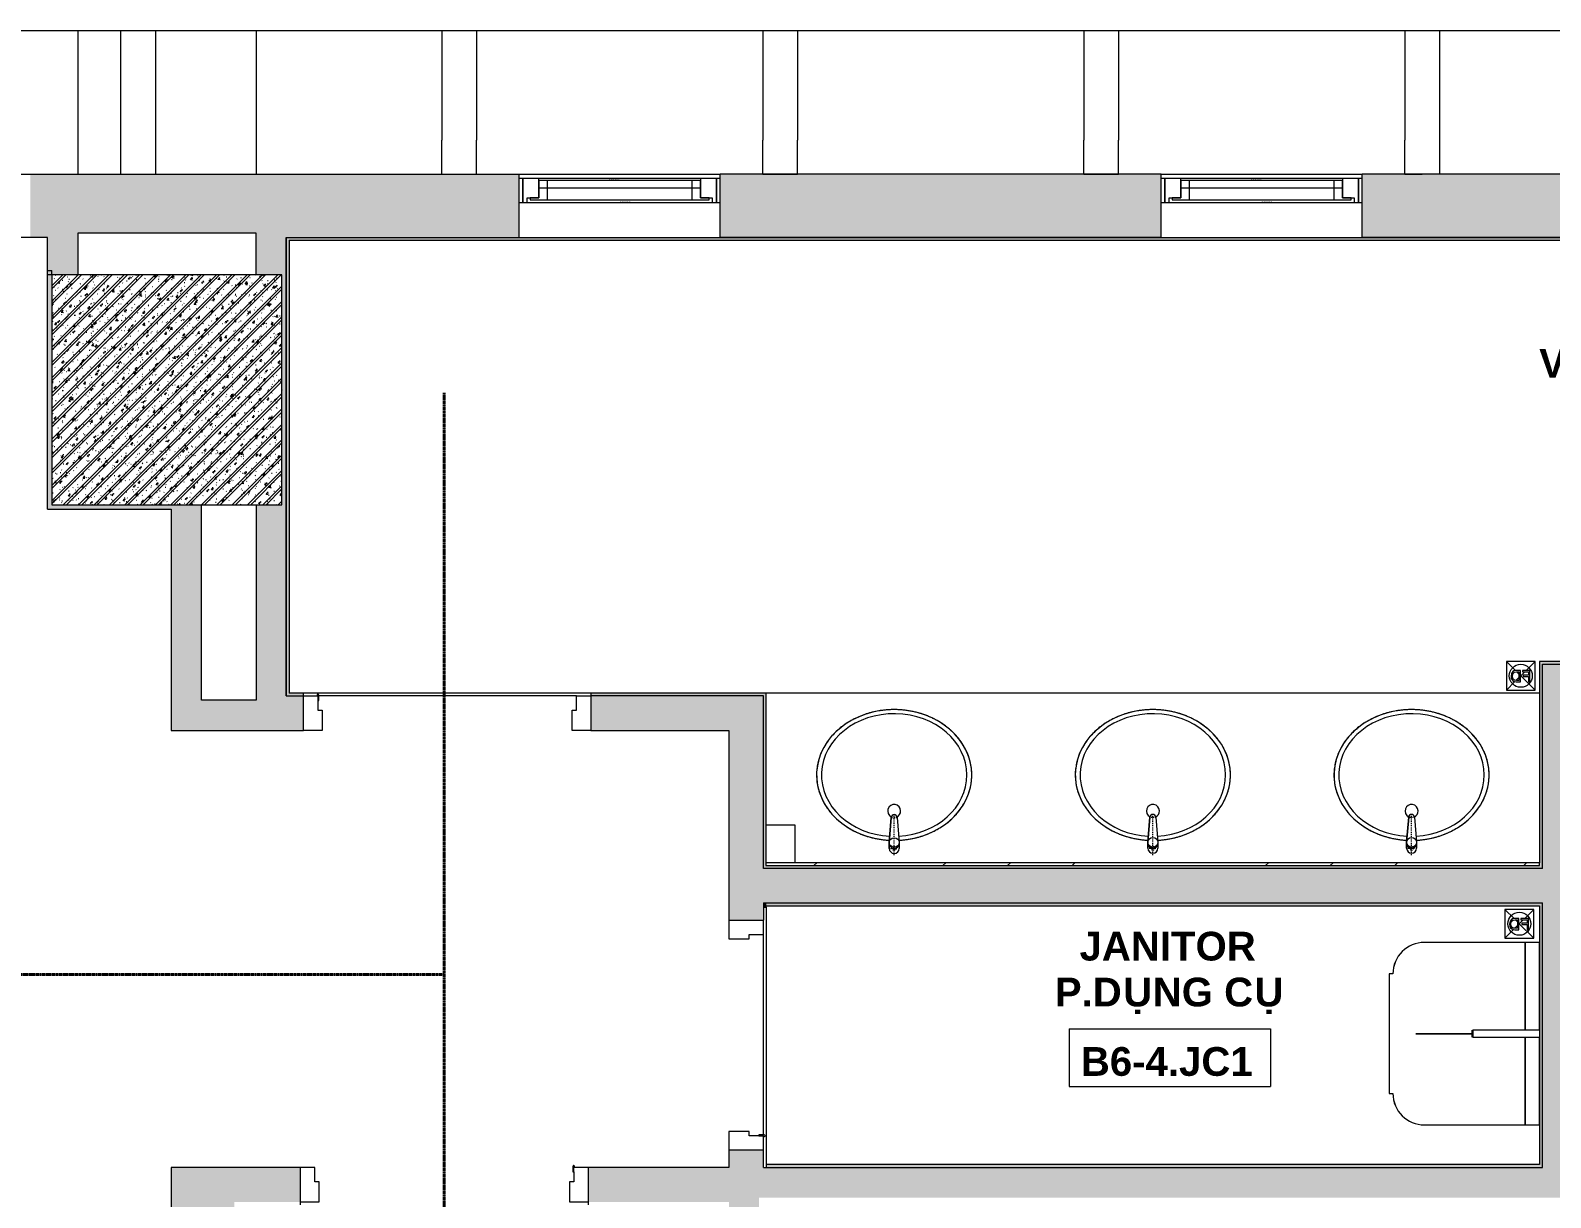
# Model space of a CAD drawing. Header units: millimetres. Extents: x -32790 to 17860, y 16874 to 75497.
# Drawn here: x -3865 to 1424, y 71437 to 75497 of the extents above; entities that cross this region are included whole.
import ezdxf

# ---------------------------------------------------------------- set-up
doc = ezdxf.new("R2010")
doc.units = ezdxf.units.MM
doc.linetypes.add('Dash', pattern=[6.35, 3.175, -3.175])
doc.linetypes.add('dash 1-1', pattern=[2, 1, -1])
for name, color, linetype, lineweight in [('A-AREA-IDEN', 2, 'Continuous', 9), ('A-DETL', 90, 'Continuous', 5), ('A-DOOR', 31, 'Continuous', 5), ('A-DOOR-FRAM', 31, 'Continuous', 5), ('A-FLOR', 192, 'Continuous', 5), ('A-GLAZ', 151, 'Continuous', 5), ('A-GLAZ-CWMG', 51, 'Continuous', 5), ('A-GLAZ-HDLN', 1, 'Dash', 5), ('A-WALL', 113, 'Continuous', 5), ('A-WALL-PATT', 111, 'Continuous', 5), ('P-SANR-FIXT', 6, 'Continuous', 5), ('P-SANR-FIXT-HDLN', 131, 'Dash', 5), ('S-COLS', 52, 'Continuous', 5)]:
    doc.layers.add(name, color=color, linetype=linetype, lineweight=lineweight)
doc.styles.add('Arial_B', font='arialbd.ttf', dxfattribs={"height": 100})
doc.styles.add('Arial_B_1', font='arialbd.ttf', dxfattribs={"height": 100})

# ---------------------------------------------------------------- blocks, each defined once
blk = doc.blocks.new('M_Concrete-Square-Column - C1 - 800 X 800-8344235-4th Traffic Floor Plan - Pedestrian')
at = {"layer": 'S-COLS'}
h = blk.add_hatch(dxfattribs=at)
h.set_pattern_fill('FP_2', color=256, style=0, pattern_type=2)
h.set_pattern_definition([(50, (3389.937, -74247), (63.763904, -5.57885), [6.667, -73.342]), (355, (3389.94, -74247), (-12.334876, 66.869514), [5.334, -58.674]), (100.451, (3395.25, -74247.465), (51.43036, 61.29098), [5.667, -62.332]), (46.184, (3389.94, -74229.22), (94.87722, -14.71484), [10.001, -110.014]), (96.636, (3397.84, -74230.45), (83.09115, 86.5993), [8.5, -93.497]), (351.184, (3389.94, -74229.22), (83.09204, 86.59928), [8.001, -88.011]), (21, (3398.827, -74233.665), (53.064487, -35.792726), [6.668, -73.343]), (326, (3398.83, -74233.665), (21.63066, 64.46546), [5.334, -58.674]), (71.451, (3403.25, -74236.65), (74.69646, 28.672367), [5.667, -62.332]), (37.5, (3389.937, -74247), (1.080413, 29.594271), [1.676, -56.286, 1.676, -57.887, -58.896]), (37.5, (3389.937, -74247), (1.080413, 29.594271), [-117.526, 1.676, -57.22]), (7.5, (3389.937, -74247), (23.386368, 35.063507), [1.676, -32.283, 1.676, -54.953, -22.447]), (7.5, (3389.937, -74247), (23.386368, 35.063507), [-90.589, 1.676, -20.771]), (327.5, (3370.112, -74247), (47.456567, -2.005468), [1.676, -20.549, 1.676, -67.666, -92.011]), (327.5, (3370.112, -74247), (47.456567, -2.005468), [-91.567, 1.676, -90.335]), (317.5, (3361.22, -74247), (51.844948, 8.89904), [1.676, -27.216, 1.676, -44.374, -65.342]), (317.5, (3361.22, -74247), (51.844948, 8.89904), [-74.943, 1.676, -63.665]), (45, (3389.937, -74247), (-26.716616, 26.716616), []), (45, (3389.937, -74236.11), (-26.716616, 26.716616), [])])
h.paths.add_polyline_path([(-400, -400), (400, -400), (400, 400), (-400, 400)])
at = {"layer": 'S-COLS', "lineweight": 15}
for p, q in [((400, 400), (-400, 400)), ((-400, 400), (-400, -400)), ((400, -400), (400, 400)), ((-400, -400), (400, -400))]:
    blk.add_line(p, q, dxfattribs=at)
blk = doc.blocks.new('VGU_CLUSTER_W1B - W2B - W3B - VGU_CLUSTER_W3B-8562587-4th Traffic Floor Plan - Pedestrian')
at = {"layer": 'A-GLAZ', "lineweight": 9}
for p, q in [((-337, 95), (-350, 95)), ((-337, 95), (-337, 12)), ((-281, 95), (-337, 95)), ((-337, 12), (-337, 95)), ((-281, 28), (-281, 95)), ((-281, 88), (-281, 28)), ((-251, 88), (-281, 88)), ((281, 88), (-281, 88)), ((-281, 88), (-281, 63)), ((-281, 63), (281, 63)), ((-251, 21), (-251, 88)), ((281, 88), (251, 88)), ((251, 88), (251, 21)), ((337, 95), (281, 95)), ((281, 95), (281, 28)), ((281, 28), (281, 88)), ((281, 63), (281, 88)), ((337, 12), (337, 95)), ((350, 95), (337, 95)), ((337, 95), (337, 12)), ((-350, 12), (-337, 12)), ((-337, 12), (-322, 12)), ((-322, 12), (-322, 28)), ((-322, 28), (-281, 28)), ((-281, 28), (-311, 28)), ((-311, 28), (-311, 21)), ((-311, 21), (-251, 21)), ((251, 21), (311, 21)), ((311, 28), (281, 28)), ((281, 28), (322, 28)), ((311, 21), (311, 28)), ((322, 28), (322, 12)), ((322, 12), (337, 12)), ((337, 12), (350, 12))]:
    blk.add_line(p, q, dxfattribs=at)
at = {"layer": 'A-GLAZ'}
for p, q in [((281, 95), (-281, 95)), ((-322, 12), (322, 12)), ((-251, 21), (251, 21))]:
    blk.add_line(p, q, dxfattribs=at)
at = {"layer": 'A-GLAZ-HDLN'}
for p, q in [((-36.1, 95), (0, 95)), ((36.1, 95), (0, 95)), ((-36.1, 12), (0, 12)), ((36.1, 12), (0, 12))]:
    blk.add_line(p, q, dxfattribs=at)
blk = doc.blocks.new('LAVABOR COUNTER2 - COUNTER TOP-10127124-4th Traffic Floor Plan - Pedestrian')
at = {"layer": 'P-SANR-FIXT', "color": 7}
blk.add_line((-1345, -600), (1345, -600), dxfattribs=at)
blk = doc.blocks.new('LAVABOR BASIN - LAVABOR BASIN-8215760-4th Traffic Floor Plan - Pedestrian')
at = {"layer": 'P-SANR-FIXT', "color": 7}
for start, end in [(180, 64.3388), (115.6641, 180)]:
    blk.add_arc((0, -190), 22.5, start, end, dxfattribs=at)
for major_axis, ratio, start_param, end_param in [((-270, 0), 0.842593, 4.773653, 6.283185), ((270, 0), 0.842593, 3.141593, 7.792717), ((-253, 0), 0.841897, 4.775221, 6.283185), ((253, 0), 0.841897, 3.141593, 7.793141)]:
    blk.add_ellipse((0, -315), major_axis=major_axis, ratio=ratio, start_param=start_param, end_param=end_param, dxfattribs=at)
for points, knots in [([(-16.6, -87.9), (-20.5, -88.1), (-28.5, -88.7), (-40.4, -90), (-56.8, -92.4), (-72.9, -95.8), (-88.4, -100), (-103.9, -104.8), (-122.8, -112.1), (-144.2, -122.3), (-161.2, -132.3), (-174.1, -141), (-186.4, -150.1), (-200.9, -162.6), (-214.1, -176), (-223.6, -187.3), (-232.5, -199), (-242.5, -214.3), (-252.4, -233.3), (-260.2, -253.2), (-265.8, -273.4), (-269.2, -294), (-270, -308), (-270, -315)], [0.5195297, 0.5195297, 0.5195297, 0.5195297, 0.5333333, 0.5479167, 0.5625, 0.5916667, 0.60625, 0.6208333, 0.65, 0.6791667, 0.7083333, 0.7229167, 0.7375, 0.7666667, 0.7958333, 0.8104167, 0.825, 0.8541667, 0.8833333, 0.9125, 0.9416667, 0.9708333, 1, 1, 1, 1]), ([(270, -315), (270, -306.9), (269, -291), (265.3, -271.5), (260.9, -256.1), (256.9, -244.7), (252.2, -233.4), (246.8, -222.4), (240.7, -211.7), (233.9, -201.2), (226.5, -191), (218.5, -181.2), (210, -171.8), (200.7, -162.7), (191, -154), (180.7, -145.9), (170, -138.2), (158.8, -130.9), (147.1, -124.1), (135.1, -117.9), (122.7, -112.2), (109.9, -107.1), (96.7, -102.5), (83.5, -98.5), (70, -95.2), (56.2, -92.4), (42.2, -90.2), (29, -88.7), (20.5, -88.1), (16.6, -87.9)], [0, 0, 0, 0, 0.0333333, 0.0666667, 0.0833333, 0.1, 0.1166667, 0.1333333, 0.15, 0.1666667, 0.1833333, 0.2, 0.2166667, 0.2333333, 0.25, 0.2666667, 0.2833333, 0.3, 0.3166667, 0.3333333, 0.35, 0.3666667, 0.3833333, 0.4, 0.4166667, 0.4333333, 0.45, 0.4666667, 0.4804703, 0.4804703, 0.4804703, 0.4804703]), ([(-270, -315), (-270, -323.1), (-269, -339), (-265.3, -358.5), (-260.9, -373.9), (-256.9, -385.3), (-252.2, -396.6), (-246.8, -407.6), (-240.7, -418.3), (-233.9, -428.8), (-226.5, -439), (-218.5, -448.8), (-210, -458.2), (-200.7, -467.3), (-191, -476), (-180.7, -484.1), (-170, -491.8), (-158.8, -499.1), (-147.1, -505.9), (-135.1, -512.1), (-122.7, -517.8), (-109.9, -522.9), (-96.7, -527.5), (-83.5, -531.5), (-70, -534.8), (-56.2, -537.6), (-42.2, -539.8), (-28.2, -541.4), (-14.2, -542.3), (0, -542.6), (14.2, -542.3), (27.7, -541.4), (40.4, -540), (56.8, -537.6), (72.9, -534.2), (88.4, -530), (103.9, -525.2), (122.8, -517.9), (144.2, -507.7), (161.2, -497.7), (174.1, -489), (186.4, -479.9), (200.9, -467.4), (214.1, -454), (223.6, -442.7), (232.5, -431), (242.5, -415.7), (252.4, -396.7), (260.2, -376.8), (265.8, -356.6), (269.2, -336), (270, -322), (270, -315)], [0, 0, 0, 0, 0.033333, 0.066667, 0.083333, 0.1, 0.116667, 0.133333, 0.15, 0.166667, 0.183333, 0.2, 0.216667, 0.233333, 0.25, 0.266667, 0.283333, 0.3, 0.316667, 0.333333, 0.35, 0.366667, 0.383333, 0.4, 0.416667, 0.433333, 0.45, 0.466667, 0.483333, 0.5, 0.516667, 0.533333, 0.547917, 0.5625, 0.591667, 0.60625, 0.620833, 0.65, 0.679167, 0.708333, 0.722917, 0.7375, 0.766667, 0.795833, 0.810417, 0.825, 0.854167, 0.883333, 0.9125, 0.941667, 0.970833, 1, 1, 1, 1])]:
    blk.add_open_spline(points, degree=3, knots=knots, dxfattribs=at)
blk = doc.blocks.new('LAVABOR BASIN - LAVABOR BASIN-V17-4th Traffic Floor Plan - Pedestrian')
at = {"layer": 'P-SANR-FIXT', "color": 7}
for start, end in [(115.978, 180), (180, 63.7007)]:
    blk.add_arc((0, -190), 22.5, start, end, dxfattribs=at)
for major_axis, ratio, start_param, end_param in [((-270, 0), 0.842593, 4.77385, 6.283185), ((270, 0), 0.842593, 3.141593, 7.79252), ((-253, 0), 0.841897, 4.775221, 6.283185), ((253, 0), 0.841897, 3.141593, 7.792931)]:
    blk.add_ellipse((0, -315), major_axis=major_axis, ratio=ratio, start_param=start_param, end_param=end_param, dxfattribs=at)
for points, knots in [([(-16.6, -87.9), (-20.5, -88.1), (-28.5, -88.7), (-40.4, -90), (-56.8, -92.4), (-72.9, -95.8), (-88.4, -100), (-103.9, -104.8), (-122.8, -112.1), (-144.2, -122.3), (-161.2, -132.3), (-174.1, -141), (-186.4, -150.1), (-200.9, -162.6), (-214.1, -176), (-223.6, -187.3), (-232.5, -199), (-242.5, -214.3), (-252.4, -233.3), (-260.2, -253.2), (-265.8, -273.4), (-269.2, -294), (-270, -308), (-270, -315)], [0.5195925, 0.5195925, 0.5195925, 0.5195925, 0.5333333, 0.5479167, 0.5625, 0.5916667, 0.60625, 0.6208333, 0.65, 0.6791667, 0.7083333, 0.7229167, 0.7375, 0.7666667, 0.7958333, 0.8104167, 0.825, 0.8541667, 0.8833333, 0.9125, 0.9416667, 0.9708333, 1, 1, 1, 1]), ([(270, -315), (270, -306.9), (269, -291), (265.3, -271.5), (260.9, -256.1), (256.9, -244.7), (252.2, -233.4), (246.8, -222.4), (240.7, -211.7), (233.9, -201.2), (226.5, -191), (218.5, -181.2), (210, -171.8), (200.7, -162.7), (191, -154), (180.7, -145.9), (170, -138.2), (158.8, -130.9), (147.1, -124.1), (135.1, -117.9), (122.7, -112.2), (109.9, -107.1), (96.7, -102.5), (83.5, -98.5), (70, -95.2), (56.2, -92.4), (42.2, -90.2), (29.1, -88.7), (20.5, -88.1), (16.6, -87.9)], [0, 0, 0, 0, 0.0333333, 0.0666667, 0.0833333, 0.1, 0.1166667, 0.1333333, 0.15, 0.1666667, 0.1833333, 0.2, 0.2166667, 0.2333333, 0.25, 0.2666667, 0.2833333, 0.3, 0.3166667, 0.3333333, 0.35, 0.3666667, 0.3833333, 0.4, 0.4166667, 0.4333333, 0.45, 0.4666667, 0.4804075, 0.4804075, 0.4804075, 0.4804075]), ([(-270, -315), (-270, -323.1), (-269, -339), (-265.3, -358.5), (-260.9, -373.9), (-256.9, -385.3), (-252.2, -396.6), (-246.8, -407.6), (-240.7, -418.3), (-233.9, -428.8), (-226.5, -439), (-218.5, -448.8), (-210, -458.2), (-200.7, -467.3), (-191, -476), (-180.7, -484.1), (-170, -491.8), (-158.8, -499.1), (-147.1, -505.9), (-135.1, -512.1), (-122.7, -517.8), (-109.9, -522.9), (-96.7, -527.5), (-83.5, -531.5), (-70, -534.8), (-56.2, -537.6), (-42.2, -539.8), (-28.2, -541.4), (-14.2, -542.3), (0, -542.6), (14.2, -542.3), (27.7, -541.4), (40.4, -540), (56.8, -537.6), (72.9, -534.2), (88.4, -530), (103.9, -525.2), (122.8, -517.9), (144.2, -507.7), (161.2, -497.7), (174.1, -489), (186.4, -479.9), (200.9, -467.4), (214.1, -454), (223.6, -442.7), (232.5, -431), (242.5, -415.7), (252.4, -396.7), (260.2, -376.8), (265.8, -356.6), (269.2, -336), (270, -322), (270, -315)], [0, 0, 0, 0, 0.033333, 0.066667, 0.083333, 0.1, 0.116667, 0.133333, 0.15, 0.166667, 0.183333, 0.2, 0.216667, 0.233333, 0.25, 0.266667, 0.283333, 0.3, 0.316667, 0.333333, 0.35, 0.366667, 0.383333, 0.4, 0.416667, 0.433333, 0.45, 0.466667, 0.483333, 0.5, 0.516667, 0.533333, 0.547917, 0.5625, 0.591667, 0.60625, 0.620833, 0.65, 0.679167, 0.708333, 0.722917, 0.7375, 0.766667, 0.795833, 0.810417, 0.825, 0.854167, 0.883333, 0.9125, 0.941667, 0.970833, 1, 1, 1, 1])]:
    blk.add_open_spline(points, degree=3, knots=knots, dxfattribs=at)
blk = doc.blocks.new('Floor Drain-2D _SWA_ - FD-100-11894176-4th Traffic Floor Plan - Pedestrian')
at = {"layer": 'P-SANR-FIXT', "color": 7}
for p, q in [((1.4, -1.4), (-50, 50)), ((50, 50), (-50, 50)), ((-50, 50), (-50, -50)), ((-31.8, 20.8), (-31.8, -18.6)), ((-26.9, 20.8), (-31.8, 20.8)), ((-26.9, 2.9), (-26.9, 20.8)), ((-8.5, 2.9), (-26.9, 2.9)), ((-13.7, -13.7), (1.4, 1.4)), ((-8.5, -2), (-8.5, 2.9)), ((1.4, 20.8), (1.4, -18.6)), ((15.6, 20.8), (1.4, 20.8)), ((6.3, 15.8), (15, 15.8)), ((6.3, -13.7), (6.3, 15.8)), ((6.3, 6.3), (15.7, 15.7)), ((15, 15.8), (21.4, 15.1)), ((22, 20.1), (15.6, 20.8)), ((20.3, 20.3), (50, 50)), ((21.4, 15.1), (25, 13.1)), ((26.7, 18.1), (22, 20.1)), ((25, 13.1), (28, 8.2)), ((30.3, 14.5), (26.7, 18.1)), ((29.1, 0.8), (27, -8.6)), ((28, 8.2), (29.1, 0.8)), ((33, 8.8), (30.3, 14.5)), ((32.5, -8.5), (34, 0.8)), ((34, 0.8), (33, 8.8)), ((50, -50), (50, 50)), ((-50, -50), (-18.6, -18.6)), ((-50, -50), (50, -50)), ((-31.8, -18.6), (-5.4, -18.6)), ((-26.9, -13.7), (-26.9, -2)), ((-26.9, -2), (-8.5, -2)), ((-5.4, -13.7), (-26.9, -13.7)), ((-5.4, -18.6), (-5.4, -13.7)), ((1.4, -18.6), (15, -18.6)), ((13.7, -13.7), (6.3, -6.3)), ((14.9, -13.7), (6.3, -13.7)), ((21.9, -12.9), (14.9, -13.7)), ((15, -18.6), (22, -18.1)), ((50, -50), (18.4, -18.4)), ((27, -8.6), (21.9, -12.9)), ((22, -18.1), (27.8, -15.2)), ((27.8, -15.2), (32.5, -8.5))]:
    blk.add_line(p, q, dxfattribs=at)
blk.add_circle((0, 0), 40, dxfattribs=at)
blk = doc.blocks.new('DUNG CU P_JANITOR - LT764-9927351-4th Traffic Floor Plan - Pedestrian')
at = {"layer": 'P-SANR-FIXT', "color": 7}
for p, q in [((208, 472.7), (-207.7, 472.7)), ((-207.7, 472.7), (-207.7, 460.1)), ((208, 472.6), (-207.7, 472.6)), ((-207.7, 472.6), (-207.7, 460)), ((208, 460.1), (208, 472.7)), ((208, 460), (208, 472.6)), ((0.2, 355), (0.2, 380)), ((0.2, 380), (0.2, 222.8)), ((0.2, 183.9), (0.2, 380)), ((0.2, 183.9), (0.2, 380)), ((0.2, 380), (0.2, 370)), ((0.2, 370), (0.2, 380)), ((0.2, 355), (0.2, 380)), ((0.2, 380), (0.2, 222.8)), ((0.2, 183.9), (0.2, 380)), ((0.2, 183.9), (0.2, 380)), ((0.2, 380), (0.2, 370)), ((0.2, 370), (0.2, 380)), ((-317.3, 350.1), (-317.3, -49.9)), ((-317.3, 350), (-317.3, -50)), ((0.2, 355), (0.2, 370)), ((0.2, 350), (0.2, 370)), ((0.2, 355), (0.2, 370)), ((0.2, 350), (0.2, 370)), ((0.2, 183.9), (0.2, 355)), ((0.2, 355), (0.2, 183.9)), ((0.2, 335), (0.2, 355)), ((0.2, 183.9), (0.2, 355)), ((0.2, 355), (0.2, 183.9)), ((0.2, 335), (0.2, 355)), ((0.2, 335), (0.2, 350)), ((0.2, 335), (0.2, 350)), ((0.2, 335), (0.2, 183.9)), ((0.2, 183.9), (0.2, 335)), ((0.2, 335), (0.2, 183.9)), ((0.2, 183.9), (0.2, 335)), ((317.7, -49.9), (317.7, 350.1)), ((317.7, -50), (317.7, 350)), ((0.2, 213.8), (0.2, 227.9)), ((0.2, 213.8), (0.2, 227.9)), ((0.2, 183.9), (0.2, 213.8)), ((0.2, 213.8), (0.2, 183.9)), ((0.2, 213.8), (0.2, 213.8)), ((0.2, 184.1), (0.2, 213.8)), ((0.2, 183.9), (0.2, 213.8)), ((0.2, 213.8), (0.2, 183.9)), ((0.2, 213.8), (0.2, 213.8)), ((0.2, 184.1), (0.2, 213.8)), ((-317.3, 0), (-292.3, 0)), ((-12.3, 0), (-317.3, 0)), ((-317.3, 0), (-12.3, 0)), ((-150.1, 0), (-317.3, 0)), ((-317.3, 0), (-297.3, 0)), ((-317.3, 0), (-12.3, 0)), ((-297.3, 0), (-317.3, 0)), ((-297.3, 0), (-282.3, 0)), ((-297.3, 0), (-277.3, 0)), ((-292.3, 0), (-12.3, 0)), ((-12.3, 0), (-292.3, 0)), ((-282.3, 0), (-262.3, 0)), ((-277.3, 0), (-262.3, 0)), ((-12.3, 0), (-262.3, 0)), ((-262.3, 0), (-12.3, 0)), ((-32.8, 0), (-18.6, 0)), ((-32.7, 0), (-12.8, 0)), ((-18.7, 0), (-12.3, 0)), ((-18.6, 0), (-18.6, 0)), ((-12.3, 0), (-18.6, 0)), ((-18.6, 0), (-12.9, 0)), ((12.7, 0), (292.7, 0)), ((292.7, 0), (12.7, 0)), ((317.7, 0), (12.7, 0)), ((12.7, 0), (317.7, 0)), ((12.7, 0), (19, 0)), ((19, 0), (12.7, 0)), ((12.7, 0), (317.7, 0)), ((272.7, 0), (12.7, 0)), ((12.7, 0), (272.7, 0)), ((12.9, 0), (19, 0)), ((13.2, 0), (33.1, 0)), ((19, 0), (19, 0)), ((19, 0), (33.1, 0)), ((272.7, 0), (292.7, 0)), ((272.7, 0), (287.7, 0)), ((287.7, 0), (307.7, 0)), ((292.7, 0), (317.7, 0)), ((292.7, 0), (307.7, 0)), ((317.7, 0), (307.7, 0)), ((307.7, 0), (317.7, 0)), ((-317.3, -49.9), (-12.3, -49.9)), ((12.7, -49.9), (317.7, -49.9))]:
    blk.add_line(p, q, dxfattribs=at)
for centre, start, end in [((-207.3, 350.1), 90.1901, 180), ((-207.3, 350), 90.1901, 180), ((207.7, 350.1), 360, 89.8099), ((207.7, 350), 360, 89.8099)]:
    blk.add_arc(centre, 110, start, end, dxfattribs=at)
blk = doc.blocks.new('Mirror1 - Type 1-10972250-4th Traffic Floor Plan - Pedestrian')
at = {"layer": 'P-SANR-FIXT'}
h = blk.add_hatch(dxfattribs=at)
h.set_pattern_fill('FP_16', color=256, style=0, pattern_type=2)
h.set_pattern_definition([(225, (164.58, 72587), (-84.19025, -308.69666), [396.875, -79.375, 1.676, -77.699])])
h.paths.add_polyline_path([(-1111.4, -5), (-1220.5, -5), (-1220.5, -15), (1470.5, -15), (1470.5, -5), (-533.2, -5)])
at = {"layer": 'P-SANR-FIXT', "color": 7}
for p, q in [((1470.5, -5), (-1220.5, -5)), ((-1220.5, -5), (-1220.5, -15)), ((-1220.5, -15), (1470.5, -15)), ((1470.5, -15), (1470.5, -5))]:
    blk.add_line(p, q, dxfattribs=at)
blk = doc.blocks.new('hop xit xa phong - LT764-9765372-4th Traffic Floor Plan - Pedestrian')
at = {"layer": 'P-SANR-FIXT', "color": 7}
for p, q in [((-50, 130), (-50, 0)), ((-50, 130), (-50, 0)), ((-50, 0), (50, 0)), ((-50, 0), (50, 0))]:
    blk.add_line(p, q, dxfattribs=at)
blk = doc.blocks.new('voi nuoc 1 - BASIN TAP 1-9921684-4th Traffic Floor Plan - Pedestrian')
at = {"layer": 'P-SANR-FIXT', "color": 7}
for p, q in [((-17.2, 44.2), (-10, 131.2)), ((-10, 131.2), (-17.2, 44.2)), ((10, 131.2), (17.3, 44.2)), ((10, 131.2), (17.3, 44.2)), ((-17.2, 23.4), (-17.2, 44.2)), ((-17.2, 44.2), (-17.2, 23.4)), ((17.3, 44.2), (17.3, 23.4)), ((17.3, 44.2), (17.3, 23.4))]:
    blk.add_line(p, q, dxfattribs=at)
for centre, radius, start, end in [((0, 131.2), 10, 0, 180), ((0, 131.2), 10, 0, 180), ((0, 23.4), 17.2, 180, 0), ((0, 23.4), 17.2, 180, 0)]:
    blk.add_arc(centre, radius, start, end, dxfattribs=at)
blk.add_ellipse((0, 44.2), major_axis=(-17.2, 0), ratio=0.965926, dxfattribs=at)
blk.add_ellipse((0, 40.4), major_axis=(-17.2, 0), ratio=0.965926, start_param=0, end_param=3.141593, dxfattribs=at)
at = {"layer": 'P-SANR-FIXT-HDLN', "color": 7}
for p, q in [((-12.5, 131.3), (12.5, 131.3)), ((0, 0), (0, 143.8)), ((-12.5, 23.4), (12.5, 23.4))]:
    blk.add_line(p, q, dxfattribs=at)
blk.add_circle((0, 23.4), 6.5, dxfattribs=at)
blk = doc.blocks.new('voi nuoc 001 - LT764-9945429-4th Traffic Floor Plan - Pedestrian')
at = {"layer": 'P-SANR-FIXT', "color": 7}
for p, q in [((-12.5, 12.7), (-12.5, -217.9)), ((12.5, -217.9), (12.5, 12.7)), ((-12.5, -221.4), (-12.5, -217.9)), ((12.5, -217.9), (-12.5, -217.9)), ((12.5, -221.4), (-12.5, -221.4)), ((12.5, -217.9), (12.5, -221.4))]:
    blk.add_line(p, q, dxfattribs=at)
blk = doc.blocks.new('DP3-D301 - DP3-D301-9167286-4th Traffic Floor Plan - Pedestrian')
at = {"layer": 'A-DOOR'}
for p, q in [((447, 63.1), (447, 44.1)), ((450, 44.1), (450, 58.5)), ((447, 44.1), (450, 44.1))]:
    blk.add_line(p, q, dxfattribs=at)
for centre, radius, start, end in [((450, 63.1), 3, 290.6789, 180), ((450, 63.1), 3, 48.0065, 121.3362), ((450, 63.1), 3, 48.0065, 121.3362), ((450, 63.1), 3, 48.0065, 121.3362), ((450, 63.1), 3, 48.0065, 121.3362), ((450, 63.1), 3, 48.0065, 121.3362), ((450, 63.1), 3, 48.0065, 121.3362), ((450, 63.1), 3, 48.0065, 121.3362), ((452.2, 58.4), 2.19, 120.9247, 176.9338)]:
    blk.add_arc(centre, radius, start, end, dxfattribs=at)
at = {"layer": 'A-DOOR-FRAM'}
for p, q in [((-450, 60), (-500, 60)), ((-450, 10), (-450, 60)), ((500, 60), (450.7, 60)), ((-435, 10), (-450, 10)), ((-435, -60), (-435, 10)), ((450, 10), (435, 10)), ((435, 10), (435, -60)), ((450, 44.1), (450, 10)), ((-500, -60), (-435, -60)), ((435, -60), (500, -60))]:
    blk.add_line(p, q, dxfattribs=at)
blk = doc.blocks.new('DP3-D302 - DP3-D302-9167299-4th Traffic Floor Plan - Pedestrian')
at = {"layer": 'A-DOOR'}
for p, q in [((-350, 60), (-400, 60)), ((-350, 10), (-350, 60)), ((347, 63.1), (347, 44.1)), ((350, 44.1), (350, 58.5)), ((400, 60), (350.7, 60)), ((-335, 10), (-350, 10)), ((-335, -60), (-335, 10)), ((350, 10), (335, 10)), ((335, 10), (335, -60)), ((347, 44.1), (350, 44.1)), ((350, 44.1), (350, 10)), ((-400, -60), (-335, -60)), ((335, -60), (400, -60))]:
    blk.add_line(p, q, dxfattribs=at)
for centre, radius, start, end in [((350, 63.1), 3, 290.6789, 180), ((350, 63.1), 3, 48.0065, 121.3362), ((350, 63.1), 3, 48.0065, 121.3362), ((350, 63.1), 3, 48.0065, 121.3362), ((350, 63.1), 3, 48.0065, 121.3362), ((350, 63.1), 3, 48.0065, 121.3362), ((350, 63.1), 3, 48.0065, 121.3362), ((350, 63.1), 3, 48.0065, 121.3362), ((352.2, 58.4), 2.19, 120.9247, 176.9338)]:
    blk.add_arc(centre, radius, start, end, dxfattribs=at)
blk = doc.blocks.new('DP3-D301 - DP3-D301-9167287-4th Traffic Floor Plan - Pedestrian')
at = {"layer": 'A-DOOR'}
for p, q in [((447, -44.1), (447, -63.1)), ((450, -44.1), (447, -44.1)), ((450, -58.5), (450, -44.1))]:
    blk.add_line(p, q, dxfattribs=at)
for centre, radius, start, end in [((450, -63.1), 3, 180, 69.3211), ((450, -63.1), 3, 238.6638, 311.9935), ((450, -63.1), 3, 238.6638, 311.9935), ((450, -63.1), 3, 238.6638, 311.9935), ((450, -63.1), 3, 238.6638, 311.9935), ((450, -63.1), 3, 238.6638, 311.9935), ((450, -63.1), 3, 238.6638, 311.9935), ((450, -63.1), 3, 238.6638, 311.9935), ((452.2, -58.4), 2.19, 183.0662, 239.0753)]:
    blk.add_arc(centre, radius, start, end, dxfattribs=at)
at = {"layer": 'A-DOOR-FRAM'}
for p, q in [((-500, 60), (-435, 60)), ((-435, 60), (-435, -10)), ((435, 60), (500, 60)), ((435, -10), (435, 60)), ((-450, -10), (-450, -60)), ((-435, -10), (-450, -10)), ((450, -10), (435, -10)), ((450, -44.1), (450, -10)), ((-450, -60), (-500, -60)), ((500, -60), (450.7, -60))]:
    blk.add_line(p, q, dxfattribs=at)
blk = doc.blocks.new('Rectangular Mullion - TWOG-PROFILE-Mullion-120X500-V38-4th Traffic Floor Plan - Pedestrian')
at = {"layer": 'A-GLAZ-CWMG'}
for p, q in [((0, 250), (-120, 250)), ((-120, 250), (-120, -250)), ((0, -250), (0, 250)), ((0, -250), (-120, -250))]:
    blk.add_line(p, q, dxfattribs=at)
blk = doc.blocks.new('Rectangular Mullion - TWOG-PROFILE-Mullion-120X500-V39-4th Traffic Floor Plan - Pedestrian')
at = {"layer": 'A-GLAZ-CWMG'}
for p, q in [((60, 250), (-60, 250)), ((-60, 250), (-60, -250)), ((60, 250), (60, -131.6)), ((60, -250), (60, -131.6)), ((-60, -250), (0, -250)), ((60, -250), (0, -250))]:
    blk.add_line(p, q, dxfattribs=at)
blk = doc.blocks.new('Rectangular Mullion - TWOG-PROFILE-Mullion-120X500-V40-4th Traffic Floor Plan - Pedestrian')
at = {"layer": 'A-GLAZ-CWMG'}
for p, q in [((60, 250), (-60, 250)), ((-60, 250), (-60, -131.6)), ((60, 250), (60, -131.6)), ((-60, -250), (-60, -131.6)), ((60, -250), (60, -131.6)), ((60, -250), (-60, -250))]:
    blk.add_line(p, q, dxfattribs=at)
blk = doc.blocks.new('Room Tag - Room Tag-8377849-4th Traffic Floor Plan - Pedestrian')
at = {"layer": 'A-AREA-IDEN'}
for p, q in [((-7, -0.80625), (-7, -4.80625)), ((-7, -0.80625), (7, -0.80625)), ((7, -0.80625), (7, -4.80625)), ((-7, -4.80625), (7, -4.80625))]:
    blk.add_line(p, q, dxfattribs=at)

msp = doc.modelspace()

# ---------------------------------------------------------------- hatches: boundary and pattern name
at = {"layer": 'A-WALL-PATT'}
h = msp.add_hatch(color=256, dxfattribs=at)
h.paths.add_polyline_path([(-5394.9, 74777), (-5114.9, 74777), (-5114.9, 74997), (-6699.1, 74997), (-6699.1, 74777), (-5661.5, 74777)])
h.paths.add_polyline_path([(-8552, 74777), (-7956.6, 74777), (-7956.6, 74997), (-9774.9, 74997), (-9774.9, 74777), (-9130.2, 74777)])
h.paths.add_polyline_path([(-3804.9, 74777), (-3804.9, 74997), (-3864.9, 74997), (-3864.9, 74777)])
for points in [[(-3804.9, 74647), (-3699.9, 74647), (-3699.9, 74997), (-3804.9, 74997), (-3804.9, 74777)], [(-3699.9, 74792), (-3079.9, 74792), (-3079.9, 74997), (-3699.9, 74997), (-3699.9, 74907.8)], [(-2989.9, 74647), (-2974.9, 74647), (-2974.9, 74997), (-3079.9, 74997), (-3079.9, 74647)], [(-2974.9, 73182), (-2964.9, 73182), (-2964.9, 74777), (-2974.9, 74777), (-2974.9, 73192)], [(-2499.7, 74767), (976.7, 74767), (976.7, 74777), (-2499.7, 74777)], [(-3789.9, 73832), (-3789.9, 74662), (-3804.9, 74662), (-3804.9, 73832)], [(-2974.9, 74647), (-2989.9, 74647), (-2989.9, 73847), (-2974.9, 73847)], [(-3789.9, 73832), (-3269.9, 73832), (-3269.9, 73847), (-3789.9, 73847)], [(-3269.9, 73167), (-3269.9, 73832), (-3374.9, 73832), (-3374.9, 73167), (-3349, 73167)], [(-3079.9, 73167), (-2974.9, 73167), (-2974.9, 73847), (-3079.9, 73847), (-3079.9, 73182)], [(1385.1, 73292), (1515.1, 73292), (1515.1, 73302), (1385.1, 73302)], [(1395.1, 72582), (1395.1, 73292), (1385.1, 73292), (1385.1, 72582)], [(1515.1, 71832), (1515.1, 73292), (1395.1, 73292), (1395.1, 71832)], [(-2974.9, 73062), (-2974.9, 73167), (-3374.9, 73167), (-3374.9, 73062), (-3079.9, 73062)], [(-1305.9, 72592), (-1305.9, 72602), (-1304.9, 72602), (-1304.9, 73192), (-1314.9, 73192), (-1314.9, 72592)], [(-458.4, 72582), (1385.1, 72582), (1385.1, 72592), (-1314.9, 72592), (-1314.9, 72582), (-1036.5, 72582)], [(1395.1, 72462), (1395.1, 72582), (-1314.9, 72582), (-1314.9, 72462), (1275.9, 72462)], [(-1304.9, 72447), (-1304.9, 72462), (-1314.9, 72462), (-1314.9, 72447)], [(119.7, 72452), (1395.1, 72452), (1395.1, 72462), (-1304.9, 72462), (-1304.9, 72452), (-1036.5, 72452)], [(1395.1, 71552), (1395.1, 72452), (1385.1, 72452), (1385.1, 71552)], [(1395.1, 71727), (4340.1, 71727), (4340.1, 71832), (1395.1, 71832)], [(1500.1, 71527), (1500.1, 71727), (1395.1, 71727), (1395.1, 71527)], [(-3349, 69069.5), (-3154.9, 69069.5), (-3154.9, 71542), (-3374.9, 71542), (-3374.9, 69069.5)], [(-1314.9, 71437), (1395.1, 71437), (1395.1, 71542), (-1434.9, 71542), (-1434.9, 71437), (-1329.9, 71437)], [(1275.9, 71542), (1395.1, 71542), (1395.1, 71552), (-1304.9, 71552), (-1304.9, 71542), (119.7, 71542)], [(1500.1, 71437), (4340.1, 71437), (4340.1, 71527), (1395.1, 71527), (1395.1, 71437)], [(-1329.9, 69069.5), (-1329.9, 71437), (-1434.9, 71437), (-1434.9, 69069.5), (-1419.9, 69069.5)]]:
    msp.add_hatch(color=256, dxfattribs=at).paths.add_polyline_path(points)
h = msp.add_hatch(color=256, dxfattribs=at)
h.paths.add_polyline_path([(3001.7, 74777), (6145.1, 74777), (6145.1, 74997), (976.7, 74997), (976.7, 74777), (2988.7, 74777)])
h.paths.add_polyline_path([(-2974.9, 74777), (-2499.7, 74777), (-2499.7, 74997), (-2974.9, 74997), (-2974.9, 74907.8)])
h.paths.add_polyline_path([(2301.7, 74899), (2301.7, 74982), (3001.7, 74982), (3001.7, 74899), (2314.7, 74899)])
h = msp.add_hatch(color=256, dxfattribs=at)
h.paths.add_polyline_path([(-1036.5, 74777), (68.4, 74777), (68.4, 74997), (-1464.9, 74997), (-1464.9, 74777)])
h.paths.add_polyline_path([(-2164.9, 74777), (-2164.9, 74997), (-2499.7, 74997), (-2499.7, 74777), (-2192.8, 74777)])
h.paths.add_polyline_path([(768.4, 74777), (976.7, 74777), (976.7, 74997), (768.4, 74997), (768.4, 74907.8)])
h = msp.add_hatch(color=256, dxfattribs=at)
h.paths.add_polyline_path([(-2964.9, 74767), (-2499.7, 74767), (-2499.7, 74777), (-2964.9, 74777)])
h.paths.add_polyline_path([(3588.4, 74767), (4325.1, 74767), (4325.1, 74777), (976.7, 74777), (976.7, 74767), (1275.9, 74767)])
h = msp.add_hatch(color=256, dxfattribs=at)
h.paths.add_polyline_path([(-2914.9, 73062), (-2914.9, 73182), (-2974.9, 73182), (-2974.9, 73062)])
h.paths.add_polyline_path([(-1914.9, 73062), (-1434.9, 73062), (-1434.9, 73182), (-1914.9, 73182)])
h = msp.add_hatch(color=256, dxfattribs=at)
h.paths.add_polyline_path([(-1314.9, 73182), (-1314.9, 73192), (-1914.9, 73192), (-1914.9, 73182)])
h.paths.add_polyline_path([(-2964.9, 73182), (-2914.9, 73182), (-2914.9, 73192), (-2964.9, 73192)])
h = msp.add_hatch(color=256, dxfattribs=at)
h.paths.add_polyline_path([(-1434.9, 71542), (-1314.9, 71542), (-1314.9, 71602), (-1434.9, 71602)])
h.paths.add_polyline_path([(-1434.9, 72402), (-1314.9, 72402), (-1314.9, 73182), (-1434.9, 73182), (-1434.9, 72462)])
h = msp.add_hatch(color=256, dxfattribs=at)
h.paths.add_polyline_path([(-1434.9, 71422), (-1434.9, 71542), (-1924.9, 71542), (-1924.9, 71422), (-1614.6, 71422)])
h.paths.add_polyline_path([(-2924.9, 71422), (-2924.9, 71542), (-3154.9, 71542), (-3154.9, 71422)])

# ---------------------------------------------------------------- linework, layer by layer
at = {"layer": 'A-DETL', "linetype": 'dash 1-1', "lineweight": 40}
for p, q in [((-2424.9, 70837.2), (-2424.9, 74237.2)), ((-5824.9, 72212.5), (-2424.9, 72212.5))]:
    msp.add_line(p, q, dxfattribs=at)
at = {"layer": 'A-FLOR'}
for p, q in [((-1914.9, 73192), (-2914.9, 73192)), ((-1314.9, 71655), (-1314.9, 72352))]:
    msp.add_line(p, q, dxfattribs=at)
at = {"layer": 'A-WALL'}
for p, q in [((-9774.9, 75497.1), (6870.1, 75497.1)), ((-3699.9, 75497.1), (-3699.9, 74997)), ((-3079.9, 75497.1), (-3079.9, 74997)), ((-5114.9, 74997), (-3864.9, 74997)), ((-2164.9, 74997), (-1464.9, 74997)), ((68.4, 74997), (768.4, 74997)), ((-3864.9, 74777), (-5114.9, 74777)), ((-1964.9, 73182), (-2861.9, 73182)), ((-1304.9, 72447), (-1304.9, 71552))]:
    msp.add_line(p, q, dxfattribs=at)
at = {"layer": 'A-WALL', "lineweight": 15}
for p, q in [((-3864.9, 74997), (-2164.9, 74997)), ((-2164.9, 74777), (-2164.9, 74997)), ((68.4, 74997), (-1464.9, 74997)), ((-1464.9, 74777), (-1464.9, 74997)), ((68.4, 74777), (68.4, 74997)), ((7745.1, 74997), (768.4, 74997)), ((768.4, 74777), (768.4, 74997)), ((-3699.9, 74792), (-3699.9, 74647)), ((-3079.9, 74792), (-3699.9, 74792)), ((-3079.9, 74647), (-3079.9, 74792)), ((-3804.9, 74777), (-3864.9, 74777)), ((-3804.9, 73832), (-3804.9, 74777)), ((-2974.9, 74777), (-2974.9, 73182)), ((-2974.9, 74777), (-2164.9, 74777)), ((-2974.9, 73182), (-2974.9, 74777)), ((-2974.9, 74777), (4325.1, 74777)), ((-2964.9, 74767), (-2964.9, 73192)), ((-2964.9, 74767), (4315.1, 74767)), ((68.4, 74777), (-1464.9, 74777)), ((4325.1, 74777), (768.4, 74777)), ((-3804.9, 74662), (-3789.9, 74662)), ((-3789.9, 74647), (-3804.9, 74647)), ((-3789.9, 74647), (-3789.9, 74662)), ((-3804.9, 73832), (-3374.9, 73832)), ((-3374.9, 73832), (-3374.9, 73062)), ((-3269.9, 73167), (-3269.9, 73847)), ((-3079.9, 73847), (-3079.9, 73167)), ((1525.1, 73302), (1385.1, 73302)), ((1385.1, 73302), (1385.1, 72602)), ((1395.1, 73292), (1515.1, 73292)), ((1395.1, 72582), (1395.1, 73292)), ((-3079.9, 73167), (-3269.9, 73167)), ((-2974.9, 73182), (-2914.9, 73182)), ((-2914.9, 73192), (-2964.9, 73192)), ((-2914.9, 73062), (-2914.9, 73192)), ((-1914.9, 73192), (-1914.9, 73062)), ((-1304.9, 73192), (-1914.9, 73192)), ((-1314.9, 73182), (-1914.9, 73182)), ((-1314.9, 72582), (-1314.9, 73182)), ((-1304.9, 72602), (-1304.9, 73192)), ((-3374.9, 73062), (-2974.9, 73062)), ((-2974.9, 73062), (-2914.9, 73062)), ((-1914.9, 73062), (-1434.9, 73062)), ((-1434.9, 73062), (-1434.9, 72402)), ((1395.1, 72582), (-1314.9, 72582)), ((-1314.9, 72462), (1395.1, 72462)), ((-1314.9, 72462), (-1314.9, 72402)), ((1395.1, 71542), (1395.1, 72462)), ((-1314.9, 72447), (-1304.9, 72447)), ((-1304.9, 72452), (1385.1, 72452)), ((-1304.9, 72447), (-1304.9, 72452)), ((1385.1, 72452), (1385.1, 71552)), ((-1434.9, 72402), (-1314.9, 72402)), ((-1434.9, 71602), (-1434.9, 71542)), ((-1314.9, 71602), (-1434.9, 71602)), ((-1314.9, 71542), (-1314.9, 71602)), ((-2924.9, 71542), (-3374.9, 71542)), ((-3374.9, 71542), (-3374.9, 68712)), ((-2924.9, 71412), (-2924.9, 71542)), ((-1434.9, 71542), (-1924.9, 71542)), ((-1924.9, 71542), (-1924.9, 71412)), ((-1314.9, 71542), (1395.1, 71542)), ((1385.1, 71552), (-1304.9, 71552)), ((-1304.9, 71552), (-1304.9, 71542))]:
    msp.add_line(p, q, dxfattribs=at)

# ---------------------------------------------------------------- block references
at = {"layer": 'A-AREA-IDEN', "xscale": 49.99999999999998, "yscale": 49.99999999999998, "zscale": 49.99999999999998}
msp.add_blockref('Room Tag - Room Tag-8377849-4th Traffic Floor Plan - Pedestrian', (99.1, 72064.3), dxfattribs=at)
at = {"layer": 'A-DOOR', "rotation": 270.0000000000001}
msp.add_blockref('DP3-D302 - DP3-D302-9167299-4th Traffic Floor Plan - Pedestrian', (-1374.9, 72002), dxfattribs=at)
at = {"layer": 'A-DOOR-FRAM', "rotation": 180}
msp.add_blockref('DP3-D301 - DP3-D301-9167287-4th Traffic Floor Plan - Pedestrian', (-2414.9, 73122), dxfattribs=at)
at = {"layer": 'A-DOOR-FRAM'}
msp.add_blockref('DP3-D301 - DP3-D301-9167286-4th Traffic Floor Plan - Pedestrian', (-2424.9, 71482), dxfattribs=at)
at = {"layer": 'A-GLAZ'}
for p in [(-1814.9, 74887), (418.4, 74887)]:
    msp.add_blockref('VGU_CLUSTER_W1B - W2B - W3B - VGU_CLUSTER_W3B-8562587-4th Traffic Floor Plan - Pedestrian', p, dxfattribs=at)
at = {"layer": 'A-GLAZ-CWMG', "extrusion": (0, 0, -1)}
for name, p in [('Rectangular Mullion - TWOG-PROFILE-Mullion-120X500-V38-4th Traffic Floor Plan - Pedestrian', (3549.9, 75247)), ('Rectangular Mullion - TWOG-PROFILE-Mullion-120X500-V40-4th Traffic Floor Plan - Pedestrian', (2373.3, 75247)), ('Rectangular Mullion - TWOG-PROFILE-Mullion-120X500-V40-4th Traffic Floor Plan - Pedestrian', (1256.6, 75247)), ('Rectangular Mullion - TWOG-PROFILE-Mullion-120X500-V40-4th Traffic Floor Plan - Pedestrian', (139.9, 75247)), ('Rectangular Mullion - TWOG-PROFILE-Mullion-120X500-V39-4th Traffic Floor Plan - Pedestrian', (-976.7, 75247))]:
    msp.add_blockref(name, p, dxfattribs=at)
at = {"layer": 'P-SANR-FIXT', "color": 7}
for name, p, rotation in [('Floor Drain-2D _SWA_ - FD-100-11894176-4th Traffic Floor Plan - Pedestrian', (1320.1, 73252), 180), ('LAVABOR COUNTER2 - COUNTER TOP-10127124-4th Traffic Floor Plan - Pedestrian', (40.1, 72592), 180), ('LAVABOR BASIN - LAVABOR BASIN-8215760-4th Traffic Floor Plan - Pedestrian', (-859.9, 72592), 180), ('LAVABOR BASIN - LAVABOR BASIN-V17-4th Traffic Floor Plan - Pedestrian', (40.1, 72592), 180), ('LAVABOR BASIN - LAVABOR BASIN-V17-4th Traffic Floor Plan - Pedestrian', (940.1, 72592), 180), ('hop xit xa phong - LT764-9765372-4th Traffic Floor Plan - Pedestrian', (-1254.9, 72732), 180), ('Mirror1 - Type 1-10972250-4th Traffic Floor Plan - Pedestrian', (164.6, 72587), 180), ('Floor Drain-2D _SWA_ - FD-100-11894176-4th Traffic Floor Plan - Pedestrian', (1315.1, 72389.5), 180), ('DUNG CU P_JANITOR - LT764-9927351-4th Traffic Floor Plan - Pedestrian', (1335.1, 72007), 89.99999999999973), ('voi nuoc 001 - LT764-9945429-4th Traffic Floor Plan - Pedestrian', (1372.6, 72007.2), 269.9999999999992)]:
    msp.add_blockref(name, p, dxfattribs=dict(at, rotation=rotation))
for p in [(-859.9, 72628), (40.1, 72628.6), (940.1, 72628.6)]:
    msp.add_blockref('voi nuoc 1 - BASIN TAP 1-9921684-4th Traffic Floor Plan - Pedestrian', p, dxfattribs=at)
at = {"layer": 'S-COLS', "lineweight": 15}
msp.add_blockref('M_Concrete-Square-Column - C1 - 800 X 800-8344235-4th Traffic Floor Plan - Pedestrian', (-3389.9, 74247), dxfattribs=at)

# ---------------------------------------------------------------- texts
at = {"layer": 'A-AREA-IDEN', "char_height": 100, "attachment_point": 1}
for s, insert, width, style in [('\\fArial|b1|i0|c0|p34|;V', (1384.1, 74388.7), 116.245, 'Arial_B'), ('JANITOR', (-215, 72361.7), 757.595, 'Arial_B'), ('P.D', (-301, 72202), 288.607, 'Arial_B'), ('\\fArial|b1|i0|c254|p34|;Ụ', (-62.9, 72202), 124.262, 'Arial_B_1'), ('NG C', (39.7, 72202), 428.903, 'Arial_B'), ('\\fArial|b1|i0|c254|p34|;Ụ', (393.5, 72202), 124.262, 'Arial_B_1'), ('B6-4.JC1', (-210.5, 71960.5), 737.552, 'Arial_B')]:
    msp.add_mtext(s, dxfattribs=dict(at, insert=insert, width=width, style=style))

doc.saveas('drawing.dxf')
